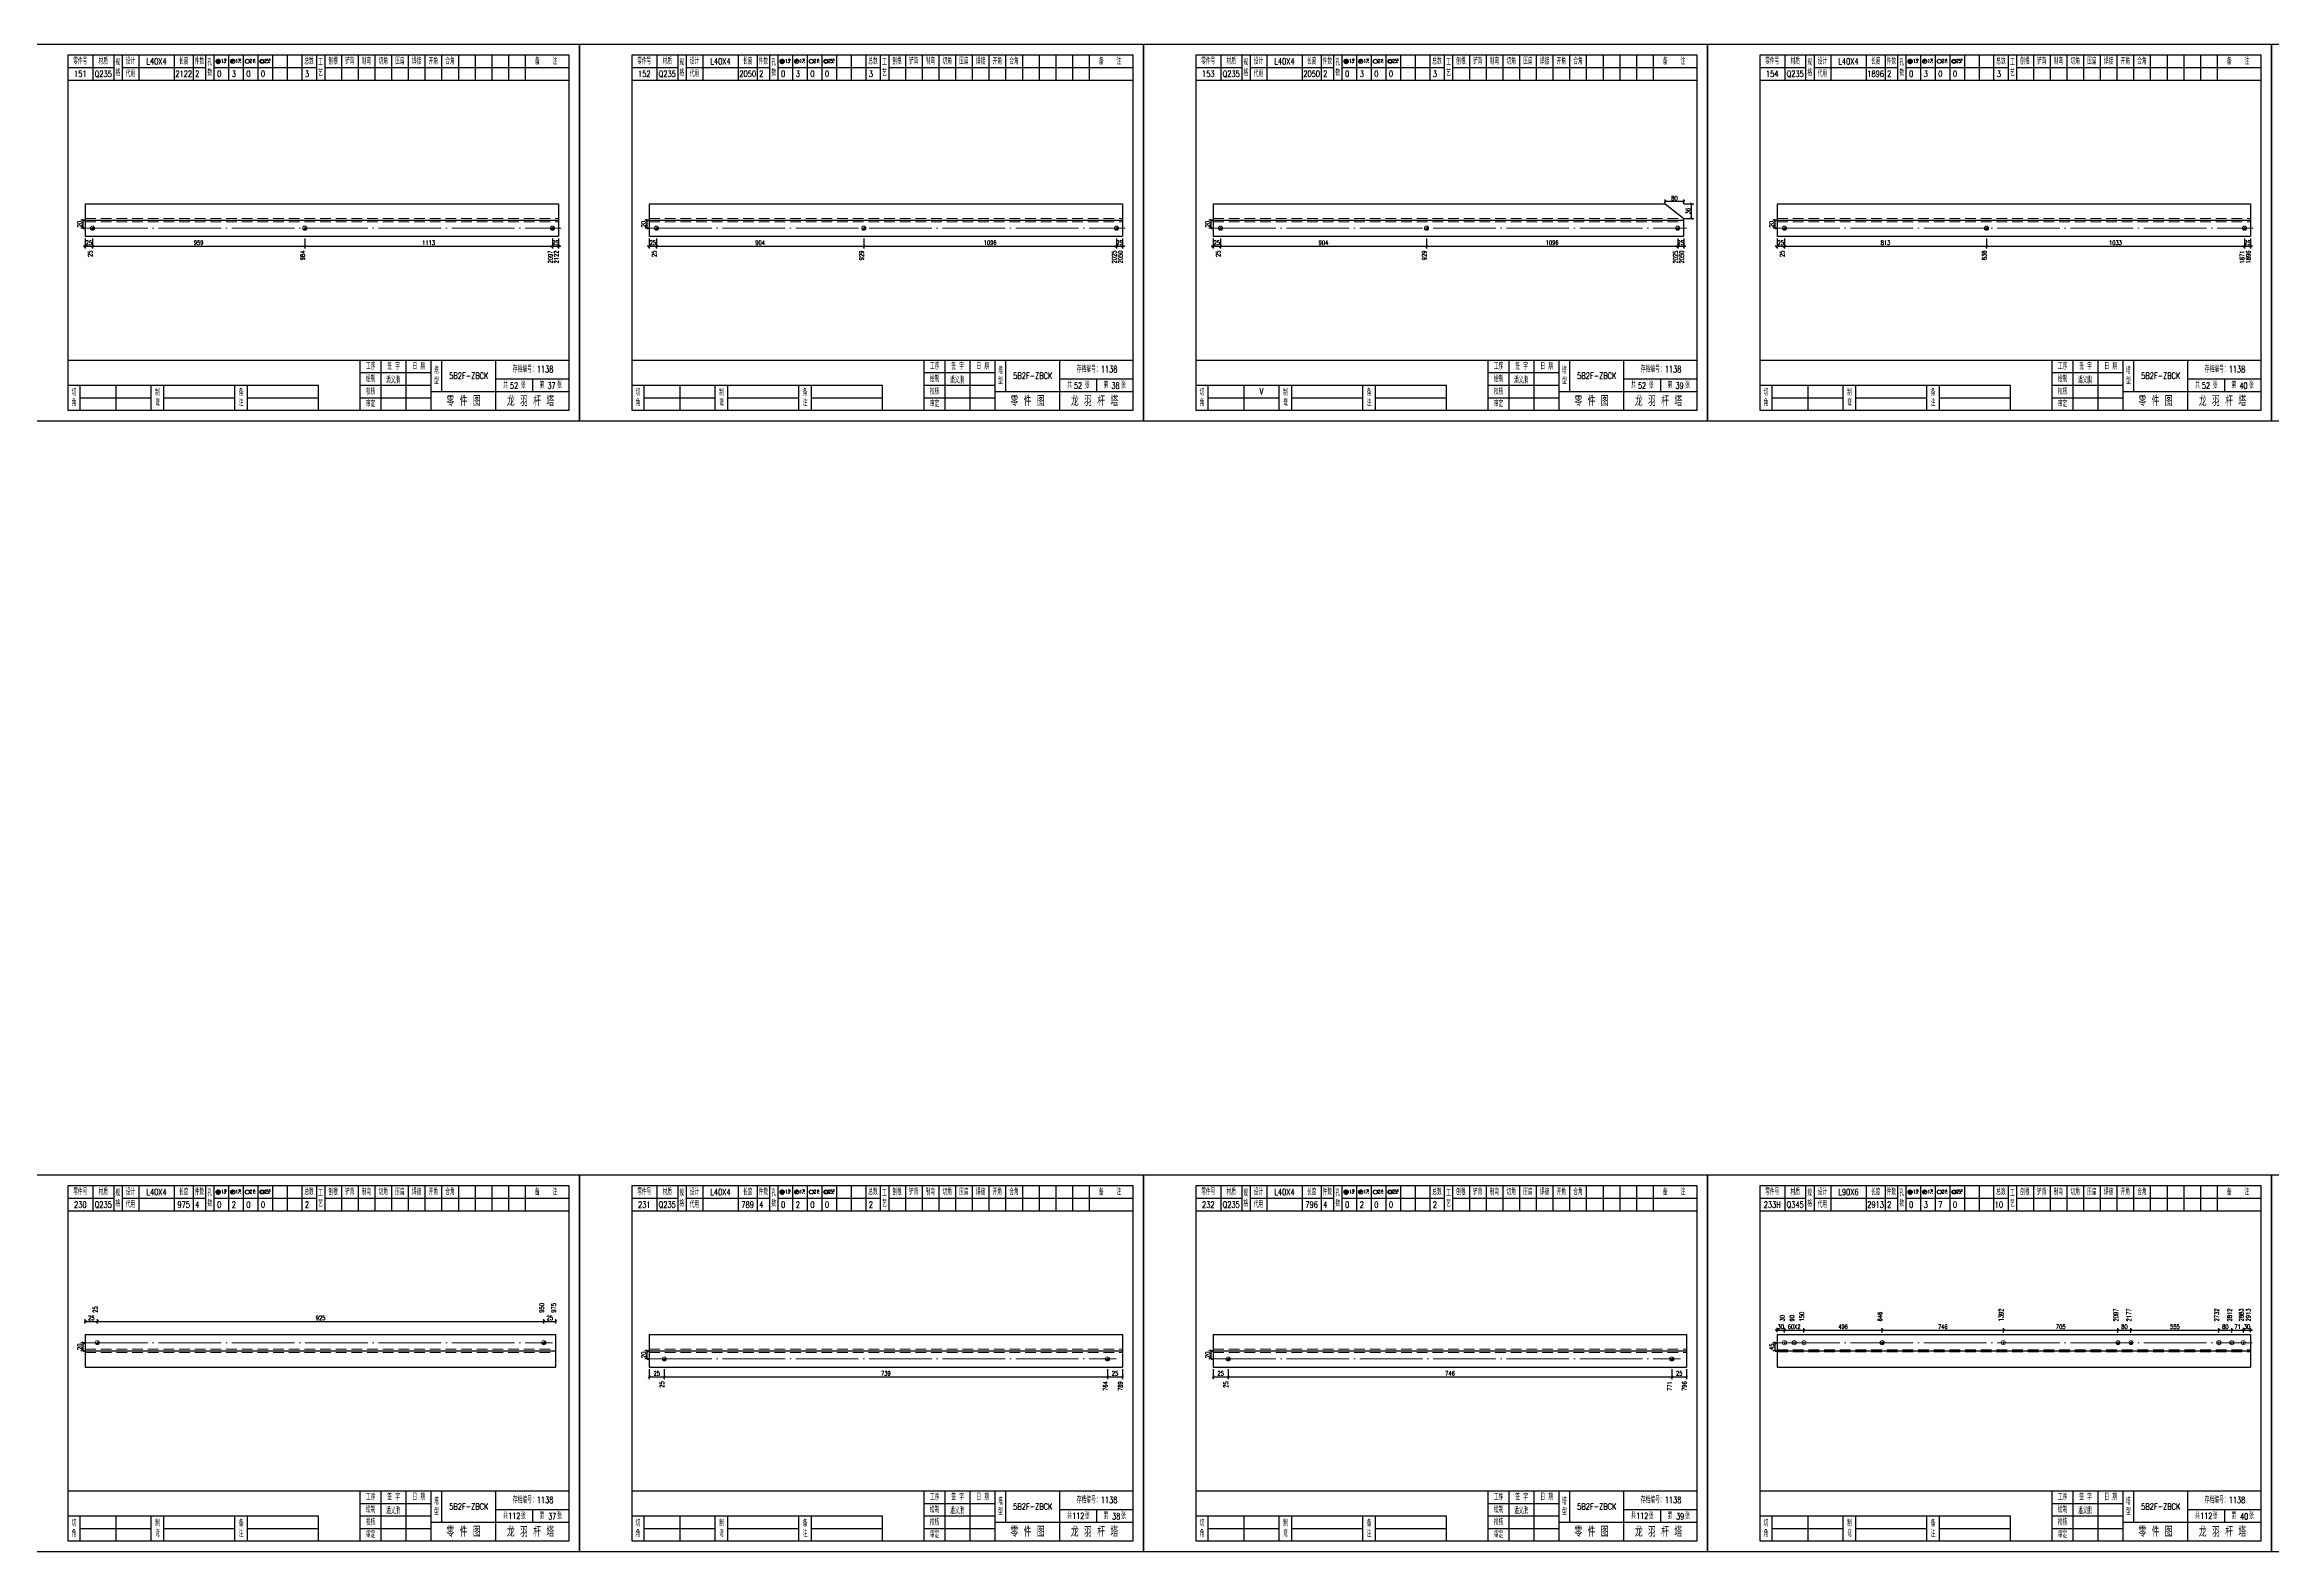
# Model space of a CAD drawing. Header units: millimetres. Extents: x 0 to 30240, y -10896 to -1348.
# Drawn here: x 9734 to 10800, y -2069 to -1348 of the extents above; entities that cross this region are included whole.
import ezdxf
from ezdxf.enums import TextEntityAlignment as Align

# ---------------------------------------------------------------- set-up
doc = ezdxf.new("R2010")
doc.units = ezdxf.units.MM
doc.header["$LTSCALE"] = 20
doc.header["$PDMODE"] = 1
doc.linetypes.add('DASHDOT2X', pattern=[1.75, 1.5, -0.125, 0, -0.125])
doc.linetypes.add('HIDDEN', pattern=[0.375, 0.25, -0.125])
for name, color, linetype, lineweight in [('1', 7, 'Continuous', 25), ('11', 3, 'Continuous', 13), ('2', 1, 'HIDDEN', 13), ('5', 1, 'Continuous', 13), ('7', 2, 'DASHDOT2X', 13)]:
    doc.layers.add(name, color=color, linetype=linetype, lineweight=lineweight)
doc.styles.get("Standard").update_dxf_attribs({"font": 'simplex', "width": 0.7, "bigfont": 'gbhzfs.shx'})
doc.styles.add('SYMBOL_TXT', font='txt.shx', dxfattribs={"width": 0.6})
doc.styles.add('TITLE_TXT', font='simplex.shx', dxfattribs={"width": 0.75, "height": 2.5, "bigfont": 'gbhzfs.shx'})
doc.dimstyles.get("Standard").update_dxf_attribs({"dimtxt": 2.1, "dimasz": 1, "dimexe": 1.05, "dimexo": 0, "dimgap": 0.63, "dimtad": 1, "dimzin": 0, "dimdsep": 46, "dimtxsty": 'standard', "dimblk": 'OBLIQUE', "dimblk1": 'OBLIQUE', "dimblk2": 'OBLIQUE', "dimcen": 0.09, "dimadec": 0, "dimazin": 0, "dimtfac": 1, "dimtdec": 1, "dimtix": 1, "dimtmove": 0, "dimatfit": 3, "dimfxl": 0, "dimtolj": 1, "dimtzin": 0, "dimarcsym": 0})
pattern_1 = [(0, (-3, 0), (0, 0.0125), [])]

# ---------------------------------------------------------------- blocks, each defined once
blk = doc.blocks.new('M12_HOLE')
h = blk.add_hatch()
h.set_pattern_fill('LINE', scale=0.1, style=0)
h.set_pattern_definition(pattern_1)
h.paths.add_polyline_path([(-5, 0, 1), (-1, 0, 1)])
at = {"color": 7}
blk.add_circle((-3, 0), 2, dxfattribs=at)
at = {"color": 7, "attachment_point": 1, "style": 'SYMBOL_TXT'}
for s, insert, char_height, width in [('13\\f??|b0|i0|c0|p54;.', (-0.1, 2.1), 3.5, 5.707), ('5', (3.7, 2.3), 1.8, 2.931)]:
    blk.add_mtext(s, dxfattribs=dict(at, insert=insert, char_height=char_height, width=width))
blk = doc.blocks.new('M16_HOLE')
h = blk.add_hatch()
h.set_pattern_fill('LINE', scale=0.1, style=0)
h.set_pattern_definition(pattern_1)
h.paths.add_polyline_path([(-1.6, 1.4, 0.668179), (-5, 0, 0.198912), (-4.4, -1.4)])
at = {"color": 7}
blk.add_circle((-3, 0), 2, dxfattribs=at)
at = {"color": 7, "attachment_point": 1, "style": 'SYMBOL_TXT'}
for s, insert, char_height, width in [('17.', (-0.4, 2.1), 3.5, 6.316), ('5', (3.6, 2.3), 1.8, 1.822)]:
    blk.add_mtext(s, dxfattribs=dict(at, insert=insert, char_height=char_height, width=width))
blk = doc.blocks.new('M20_HOLE')
at = {"color": 7}
blk.add_circle((-3, 0), 2, dxfattribs=at)
at = {"color": 7, "attachment_point": 1, "style": 'SYMBOL_TXT'}
for s, insert, char_height, width in [('21.', (-0.7, 2), 3.5, 6.074), ('5', (3.3, 2), 1.8, 1.458)]:
    blk.add_mtext(s, dxfattribs=dict(at, insert=insert, char_height=char_height, width=width))
blk = doc.blocks.new('M24_HOLE')
at = {"color": 7}
for radius in [2, 1.5]:
    blk.add_circle((-3, 0), radius, dxfattribs=at)
at = {"color": 7, "attachment_point": 1, "style": 'SYMBOL_TXT'}
for s, insert, char_height, width in [('25.', (-0.7, 2.1), 3.5, 2.429), ('5', (3.9, 2.3), 1.8, 1.944)]:
    blk.add_mtext(s, dxfattribs=dict(at, insert=insert, char_height=char_height, width=width))
blk = doc.blocks.new('JgCard')
for p, q in [((270, 180), (0, 180)), ((0, 180), (0, 0)), ((265, 175), (25, 175)), ((25, 175), (25, 5)), ((37, 175), (37, 163)), ((47, 175), (47, 163)), ((51, 175), (51, 163)), ((59, 175), (59, 163)), ((76, 175), (76, 163)), ((85, 175), (85, 163)), ((91, 175), (91, 163)), ((95, 175), (95, 163)), ((102, 175), (102, 163)), ((109, 175), (109, 163)), ((116, 175), (116, 163)), ((123, 175), (123, 163)), ((130, 175), (130, 163)), ((137, 175), (137, 163)), ((144, 175), (144, 163)), ((148, 175), (148, 163)), ((156, 175), (156, 163)), ((164, 175), (164, 163)), ((172, 175), (172, 163)), ((180, 175), (180, 163)), ((188, 175), (188, 163)), ((196, 175), (196, 163)), ((204, 175), (204, 163)), ((212, 175), (212, 163)), ((220, 175), (220, 163)), ((228, 175), (228, 163)), ((236, 175), (236, 163)), ((244, 175), (244, 163)), ((265, 5), (265, 175)), ((270, 0), (270, 180)), ((25, 169), (47, 169)), ((25, 163), (265, 163)), ((51, 169), (91, 169)), ((95, 169), (144, 169)), ((148, 169), (265, 169)), ((25, 29), (265, 29)), ((165, 5), (165, 29)), ((165, 23), (199, 23)), ((175, 5), (175, 29)), ((187, 5), (187, 29)), ((199, 5), (199, 29)), ((204, 29), (204, 14)), ((230, 5), (230, 29)), ((25, 17), (145, 17)), ((31, 5), (31, 17)), ((31, 11), (65, 11)), ((48, 17), (48, 5)), ((65, 5), (65, 17)), ((71, 5), (71, 17)), ((71, 11), (105, 11)), ((105, 5), (105, 17)), ((111, 5), (111, 17)), ((111, 11), (145, 11)), ((145, 5), (145, 17)), ((165, 17), (199, 17)), ((165, 11), (199, 11)), ((199, 14), (265, 14)), ((230, 20), (265, 20)), ((247.5, 20), (247.5, 14)), ((0, 0), (270, 0)), ((25, 5), (265, 5))]:
    blk.add_line(p, q)
blk.add_lwpolyline([(96, 172, -1), (98, 172, -1)], format="xyb", close=True)
blk.add_point((145, 96))
at = {"xscale": 0.5, "yscale": 0.5, "zscale": 0.5}
for name, p in [('M12_HOLE', (98.5, 172)), ('M16_HOLE', (105.5, 172)), ('M20_HOLE', (112.5, 172)), ('M24_HOLE', (119.5, 172))]:
    blk.add_blockref(name, p, dxfattribs=at)
at = {"style": 'TITLE_TXT', "width": 0.75}
for s, height, p in [('存档编号：1138', 3.08, (238, 23.1)), ('潘义鹏', 3, (177.4, 17.9)), ('龙 羽 杆 塔', 5, (235.2, 7))]:
    blk.add_text(s, height=height, dxfattribs=at).set_placement(p)
at = {"attachment_point": 5, "style": 'TITLE_TXT'}
for s, insert, char_height, width in [('零件号', (31, 172), 3, 15), ('材质', (42, 172), 3, 8), ('规格', (49, 169), 3, 4), ('设计', (55, 172), 3, 8), ('长度', (80.5, 172), 3, 8), ('件数', (88, 172), 3, 6), ('孔数', (93, 169), 3, 4), ('总数', (140.5, 172), 3, 7), ('工\\P艺', (146, 169), 3, 4), ('刨根', (152, 172), 3, 8), ('铲背', (160, 172), 3, 8), ('制弯', (168, 172), 3, 8), ('切角', (176, 172), 3, 8), ('压扁', (184, 172), 3, 8), ('焊接', (192, 172), 3, 8), ('开角', (200, 172), 3, 8), ('合角', (208, 172), 3, 8), ('备    注', (254, 172), 3, 22), ('代用', (55, 166), 3, 8), ('绘制', (170, 20), 3, 10), ('工序', (170, 26), 3, 10), ('签 字', (181, 26), 3, 12), ('日 期', (193, 26), 3, 12), ('塔\\P型', (201.5, 21.5), 3, 5), ('切\\P角', (28, 11), 3, 6), ('制\\P弯', (68, 11), 3, 6), ('备\\P注', (108, 11), 3, 6), ('校核', (170, 14), 3, 10), ('零 件 图', (214.5, 9.5), 5, 31), ('共    张', (238.8, 17), 3, 17.5), ('第    张', (256.2, 17), 3, 17.5), ('审定', (170, 8), 3, 10)]:
    blk.add_mtext(s, dxfattribs=dict(at, insert=insert, char_height=char_height, width=width))
blk = doc.blocks.new('M16')
for p, q in [((-0.7, -0.7), (0.7, 0.7)), ((-0.4, 0), (0.4, 0)), ((0, 0.4), (0, -0.4))]:
    blk.add_line(p, q)
blk.add_circle((0, 0), 1)
for radius in [0.8, 0.6, 0.4, 0.2]:
    blk.add_arc((0, 0), radius, 225, 45)
blk = doc.blocks.new('_Oblique')
at = {"color": 0, "linetype": 'ByBlock', "lineweight": -2}
blk.add_line((-0.5, -0.5), (0.5, 0.5), dxfattribs=at)
blk = doc.blocks.new('*D461')
at = {"layer": '11', "color": 0, "lineweight": -2}
for p, q in [((9753.4, -1444.4), (9752.4, -1444.4)), ((9753.4, -1440.7), (9753.4, -1445.4)), ((9753.4, -1444.4), (9756.8, -1444.4)), ((9756.8, -1440.7), (9756.8, -1445.4)), ((9756.8, -1444.4), (9757.8, -1444.4))]:
    blk.add_line(p, q, dxfattribs=at)
at = {"layer": 'Defpoints', "color": 0}
for p in [(9753.4, -1440.7), (9756.8, -1440.7), (9756.8, -1444.4)]:
    blk.add_point(p, dxfattribs=at)
at = {"layer": '11', "color": 0, "lineweight": -2}
blk.add_blockref('_Oblique', (9753.4, -1444.4), dxfattribs=at)
at = {"layer": '11', "color": 0, "lineweight": -2, "rotation": 180}
blk.add_blockref('_Oblique', (9756.8, -1444.4), dxfattribs=at)
at = {"layer": '11', "color": 0, "insert": (9755.1, -1442.7), "char_height": 2.1, "attachment_point": 5}
blk.add_mtext('\\A1;25', dxfattribs=at)
blk = doc.blocks.new('*D464')
at = {"layer": '11', "color": 0, "lineweight": -2}
for p, q in [((9977.1, -1444.4), (9976.1, -1444.4)), ((9977.1, -1440.7), (9977.1, -1445.4)), ((9977.1, -1444.4), (9980, -1444.4)), ((9980, -1440.7), (9980, -1445.4)), ((9980, -1444.4), (9981, -1444.4))]:
    blk.add_line(p, q, dxfattribs=at)
at = {"layer": 'Defpoints', "color": 0}
for p in [(9977.1, -1440.7), (9980, -1440.7), (9980, -1444.4)]:
    blk.add_point(p, dxfattribs=at)
at = {"layer": '11', "color": 0, "lineweight": -2}
blk.add_blockref('_Oblique', (9977.1, -1444.4), dxfattribs=at)
at = {"layer": '11', "color": 0, "lineweight": -2, "rotation": 180}
blk.add_blockref('_Oblique', (9980, -1444.4), dxfattribs=at)
at = {"layer": '11', "color": 0, "insert": (9978.5, -1442.7), "char_height": 2.1, "attachment_point": 5}
blk.add_mtext('\\A1;25', dxfattribs=at)
blk = doc.blocks.new('*D466')
at = {"layer": '11', "color": 0, "lineweight": -2}
for p, q in [((10023.4, -1444.4), (10022.4, -1444.4)), ((10023.4, -1440.7), (10023.4, -1445.4)), ((10023.4, -1444.4), (10026.8, -1444.4)), ((10026.8, -1440.7), (10026.8, -1445.4)), ((10026.8, -1444.4), (10027.8, -1444.4))]:
    blk.add_line(p, q, dxfattribs=at)
at = {"layer": 'Defpoints', "color": 0}
for p in [(10023.4, -1440.7), (10026.8, -1440.7), (10026.8, -1444.4)]:
    blk.add_point(p, dxfattribs=at)
at = {"layer": '11', "color": 0, "lineweight": -2}
blk.add_blockref('_Oblique', (10023.4, -1444.4), dxfattribs=at)
at = {"layer": '11', "color": 0, "lineweight": -2, "rotation": 180}
blk.add_blockref('_Oblique', (10026.8, -1444.4), dxfattribs=at)
at = {"layer": '11', "color": 0, "insert": (10025.1, -1442.7), "char_height": 2.1, "attachment_point": 5}
blk.add_mtext('\\A1;25', dxfattribs=at)
blk = doc.blocks.new('*D469')
at = {"layer": '11', "color": 0, "lineweight": -2}
for p, q in [((10247.1, -1444.4), (10246.1, -1444.4)), ((10247.1, -1440.7), (10247.1, -1445.4)), ((10247.1, -1444.4), (10250, -1444.4)), ((10250, -1440.7), (10250, -1445.4)), ((10250, -1444.4), (10251, -1444.4))]:
    blk.add_line(p, q, dxfattribs=at)
at = {"layer": 'Defpoints', "color": 0}
for p in [(10247.1, -1440.7), (10250, -1440.7), (10250, -1444.4)]:
    blk.add_point(p, dxfattribs=at)
at = {"layer": '11', "color": 0, "lineweight": -2}
blk.add_blockref('_Oblique', (10247.1, -1444.4), dxfattribs=at)
at = {"layer": '11', "color": 0, "lineweight": -2, "rotation": 180}
blk.add_blockref('_Oblique', (10250, -1444.4), dxfattribs=at)
at = {"layer": '11', "color": 0, "insert": (10248.5, -1442.7), "char_height": 2.1, "attachment_point": 5}
blk.add_mtext('\\A1;25', dxfattribs=at)
blk = doc.blocks.new('*D471')
at = {"layer": '11', "color": 0, "lineweight": -2}
for p, q in [((10293.4, -1444.4), (10292.4, -1444.4)), ((10293.4, -1440.7), (10293.4, -1445.4)), ((10293.4, -1444.4), (10296.8, -1444.4)), ((10296.8, -1440.7), (10296.8, -1445.4)), ((10296.8, -1444.4), (10297.8, -1444.4))]:
    blk.add_line(p, q, dxfattribs=at)
at = {"layer": 'Defpoints', "color": 0}
for p in [(10293.4, -1440.7), (10296.8, -1440.7), (10296.8, -1444.4)]:
    blk.add_point(p, dxfattribs=at)
at = {"layer": '11', "color": 0, "lineweight": -2}
blk.add_blockref('_Oblique', (10293.4, -1444.4), dxfattribs=at)
at = {"layer": '11', "color": 0, "lineweight": -2, "rotation": 180}
blk.add_blockref('_Oblique', (10296.8, -1444.4), dxfattribs=at)
at = {"layer": '11', "color": 0, "insert": (10295.1, -1442.7), "char_height": 2.1, "attachment_point": 5}
blk.add_mtext('\\A1;25', dxfattribs=at)
blk = doc.blocks.new('*D474')
at = {"layer": '11', "color": 0, "lineweight": -2}
for p, q in [((10515.8, -1444.4), (10514.8, -1444.4)), ((10515.8, -1440.7), (10515.8, -1445.4)), ((10515.8, -1444.4), (10518.7, -1444.4)), ((10518.7, -1440.7), (10518.7, -1445.4)), ((10518.7, -1444.4), (10519.7, -1444.4))]:
    blk.add_line(p, q, dxfattribs=at)
at = {"layer": 'Defpoints', "color": 0}
for p in [(10515.8, -1440.7), (10518.7, -1440.7), (10518.7, -1444.4)]:
    blk.add_point(p, dxfattribs=at)
at = {"layer": '11', "color": 0, "lineweight": -2}
blk.add_blockref('_Oblique', (10515.8, -1444.4), dxfattribs=at)
at = {"layer": '11', "color": 0, "lineweight": -2, "rotation": 180}
blk.add_blockref('_Oblique', (10518.7, -1444.4), dxfattribs=at)
at = {"layer": '11', "color": 0, "insert": (10517.2, -1442.7), "char_height": 2.1, "attachment_point": 5}
blk.add_mtext('\\A1;25', dxfattribs=at)
blk = doc.blocks.new('*D476')
at = {"layer": '11', "color": 0, "lineweight": -2}
for p, q in [((10509.7, -1424.1), (10509.7, -1422)), ((10518.7, -1423), (10509.7, -1423)), ((10518.7, -1424.1), (10518.7, -1422))]:
    blk.add_line(p, q, dxfattribs=at)
at = {"layer": 'Defpoints', "color": 0}
for p in [(10509.7, -1423), (10509.7, -1424.1), (10518.7, -1424.1)]:
    blk.add_point(p, dxfattribs=at)
at = {"layer": '11', "color": 0, "lineweight": -2, "rotation": 180}
blk.add_blockref('_Oblique', (10509.7, -1423), dxfattribs=at)
at = {"layer": '11', "color": 0, "lineweight": -2}
blk.add_blockref('_Oblique', (10518.7, -1423), dxfattribs=at)
at = {"layer": '11', "color": 0, "insert": (10514.2, -1421.4), "char_height": 2.1, "attachment_point": 5}
blk.add_mtext('\\A1;80', dxfattribs=at)
blk = doc.blocks.new('*D478')
at = {"layer": '11', "color": 0, "lineweight": -2}
for p, q in [((10563.4, -1444.4), (10562.4, -1444.4)), ((10563.4, -1440.7), (10563.4, -1445.4)), ((10563.4, -1444.4), (10566.8, -1444.4)), ((10566.8, -1440.7), (10566.8, -1445.4)), ((10566.8, -1444.4), (10567.8, -1444.4))]:
    blk.add_line(p, q, dxfattribs=at)
at = {"layer": 'Defpoints', "color": 0}
for p in [(10563.4, -1440.7), (10566.8, -1440.7), (10566.8, -1444.4)]:
    blk.add_point(p, dxfattribs=at)
at = {"layer": '11', "color": 0, "lineweight": -2}
blk.add_blockref('_Oblique', (10563.4, -1444.4), dxfattribs=at)
at = {"layer": '11', "color": 0, "lineweight": -2, "rotation": 180}
blk.add_blockref('_Oblique', (10566.8, -1444.4), dxfattribs=at)
at = {"layer": '11', "color": 0, "insert": (10565.1, -1442.7), "char_height": 2.1, "attachment_point": 5}
blk.add_mtext('\\A1;25', dxfattribs=at)
blk = doc.blocks.new('*D481')
at = {"layer": '11', "color": 0, "lineweight": -2}
for p, q in [((10787.1, -1444.4), (10786.1, -1444.4)), ((10787.1, -1440.7), (10787.1, -1445.4)), ((10787.1, -1444.4), (10790, -1444.4)), ((10790, -1440.7), (10790, -1445.4)), ((10790, -1444.4), (10791, -1444.4))]:
    blk.add_line(p, q, dxfattribs=at)
at = {"layer": 'Defpoints', "color": 0}
for p in [(10787.1, -1440.7), (10790, -1440.7), (10790, -1444.4)]:
    blk.add_point(p, dxfattribs=at)
at = {"layer": '11', "color": 0, "lineweight": -2}
blk.add_blockref('_Oblique', (10787.1, -1444.4), dxfattribs=at)
at = {"layer": '11', "color": 0, "lineweight": -2, "rotation": 180}
blk.add_blockref('_Oblique', (10790, -1444.4), dxfattribs=at)
at = {"layer": '11', "color": 0, "insert": (10788.5, -1442.7), "char_height": 2.1, "attachment_point": 5}
blk.add_mtext('\\A1;25', dxfattribs=at)
blk = doc.blocks.new('M20')
for p, q in [((-0.5, 0), (0.5, 0)), ((0, -0.5), (0, 0.5))]:
    blk.add_line(p, q)
blk.add_circle((0, 0), 1)
blk = doc.blocks.new('*D1440')
at = {"layer": '11', "color": 0, "lineweight": -2}
for p, q in [((10563.4, -1963.1), (10562.4, -1963.1)), ((10563.4, -1964.1), (10563.4, -1962)), ((10563.4, -1963.1), (10566.8, -1963.1)), ((10566.8, -1964.1), (10566.8, -1962)), ((10566.8, -1963.1), (10567.8, -1963.1))]:
    blk.add_line(p, q, dxfattribs=at)
at = {"layer": 'Defpoints', "color": 0}
for p in [(10563.4, -1964.1), (10566.8, -1963.1), (10566.8, -1964.1)]:
    blk.add_point(p, dxfattribs=at)
at = {"layer": '11', "color": 0, "lineweight": -2}
blk.add_blockref('_Oblique', (10563.4, -1963.1), dxfattribs=at)
at = {"layer": '11', "color": 0, "lineweight": -2, "rotation": 180}
blk.add_blockref('_Oblique', (10566.8, -1963.1), dxfattribs=at)
at = {"layer": '11', "color": 0, "insert": (10565.1, -1961.4), "char_height": 2.1, "attachment_point": 5}
blk.add_mtext('\\A1;30', dxfattribs=at)
blk = doc.blocks.new('*D1449')
at = {"layer": '11', "color": 0, "lineweight": -2}
for p, q in [((10786.6, -1963.1), (10785.6, -1963.1)), ((10786.6, -1964.1), (10786.6, -1962)), ((10786.6, -1963.1), (10790, -1963.1)), ((10790, -1964.1), (10790, -1962)), ((10790, -1963.1), (10791, -1963.1))]:
    blk.add_line(p, q, dxfattribs=at)
at = {"layer": 'Defpoints', "color": 0}
for p in [(10786.6, -1964.1), (10790, -1963.1), (10790, -1964.1)]:
    blk.add_point(p, dxfattribs=at)
at = {"layer": '11', "color": 0, "lineweight": -2}
blk.add_blockref('_Oblique', (10786.6, -1963.1), dxfattribs=at)
at = {"layer": '11', "color": 0, "lineweight": -2, "rotation": 180}
blk.add_blockref('_Oblique', (10790, -1963.1), dxfattribs=at)
at = {"layer": '11', "color": 0, "insert": (10788.3, -1961.4), "char_height": 2.1, "attachment_point": 5}
blk.add_mtext('\\A1;30', dxfattribs=at)

msp = doc.modelspace()

# ---------------------------------------------------------------- linework, layer by layer
at = {"layer": '1'}
for p, q in [((9753.4, -1424.093), (9753.4, -1439.633)), ((9753.4, -1424.093), (9980, -1424.093)), ((9980, -1424.093), (9980, -1439.633)), ((10023.4, -1424.093), (10023.4, -1439.633)), ((10023.4, -1424.093), (10250, -1424.093)), ((10250, -1424.093), (10250, -1439.633)), ((10293.4, -1424.093), (10293.4, -1439.633)), ((10293.4, -1424.093), (10509.708, -1424.093)), ((10509.708, -1424.093), (10518.7, -1431.086)), ((10563.4, -1424.093), (10563.4, -1439.633)), ((10563.4, -1424.093), (10790, -1424.093)), ((10790, -1424.093), (10790, -1439.633)), ((9753.4, -1431.863), (9980, -1431.863)), ((10023.4, -1431.863), (10250, -1431.863)), ((10293.4, -1431.863), (10518.7, -1431.863)), ((10518.7, -1431.863), (10518.7, -1431.086)), ((10518.7, -1439.633), (10518.7, -1431.863)), ((10563.4, -1431.863), (10790, -1431.863)), ((9753.4, -1439.633), (9980, -1439.633)), ((10023.4, -1439.633), (10250, -1439.633)), ((10293.4, -1439.633), (10518.7, -1439.633)), ((10563.4, -1439.633), (10790, -1439.633)), ((9753.4, -1965.196), (9753.4, -1980.736)), ((9753.4, -1965.196), (9978.7, -1965.196)), ((9978.7, -1972.966), (9978.7, -1965.196)), ((10023.4, -1965.196), (10023.4, -1980.736)), ((10023.4, -1965.196), (10250, -1965.196)), ((10250, -1965.196), (10250, -1980.736)), ((10293.4, -1965.196), (10293.4, -1980.736)), ((10293.4, -1965.196), (10520, -1965.196)), ((10520, -1965.196), (10520, -1980.736)), ((10563.4, -1965.196), (10563.4, -1980.736)), ((10563.4, -1965.196), (10790, -1965.196)), ((10790, -1965.196), (10790, -1980.736)), ((9753.4, -1972.966), (9978.7, -1972.966)), ((9753.4, -1980.736), (9978.7, -1980.736)), ((9978.7, -1980.736), (9978.7, -1972.966)), ((10023.4, -1972.966), (10250, -1972.966)), ((10023.4, -1980.736), (10250, -1980.736)), ((10293.4, -1972.966), (10520, -1972.966)), ((10293.4, -1980.736), (10520, -1980.736)), ((10563.4, -1972.966), (10790, -1972.966)), ((10563.4, -1980.736), (10790, -1980.736))]:
    msp.add_line(p, q, dxfattribs=at)
at = {"layer": '2'}
for p, q in [((9753.4, -1431.086), (9980, -1431.086)), ((9753.4, -1432.64), (9980, -1432.64)), ((10023.4, -1431.086), (10250, -1431.086)), ((10023.4, -1432.64), (10250, -1432.64)), ((10293.4, -1431.086), (10518.7, -1431.086)), ((10293.4, -1432.64), (10518.7, -1432.64)), ((10563.4, -1431.086), (10790, -1431.086)), ((10563.4, -1432.64), (10790, -1432.64)), ((9753.4, -1972.189), (9978.7, -1972.189)), ((10023.4, -1972.189), (10250, -1972.189)), ((10293.4, -1972.189), (10520, -1972.189)), ((9753.4, -1973.743), (9978.7, -1973.743)), ((10023.4, -1973.743), (10250, -1973.743)), ((10293.4, -1973.743), (10520, -1973.743)), ((10563.4, -1972.448), (10790, -1972.448)), ((10563.4, -1973.484), (10790, -1973.484))]:
    msp.add_line(p, q, dxfattribs=at)
at = {"layer": '7'}
for p, q in [((9753.4, -1435.748), (9981.26, -1435.748)), ((10023.4, -1435.748), (10251.26, -1435.748)), ((10293.4, -1435.748), (10519.96, -1435.748)), ((10563.4, -1435.748), (10791.26, -1435.748)), ((9753.4, -1969.081), (9977.095, -1969.081)), ((10563.4, -1969.081), (10790.76, -1969.081)), ((10023.4, -1976.851), (10246.935, -1976.851)), ((10293.4, -1976.851), (10517.134, -1976.851))]:
    msp.add_line(p, q, dxfattribs=at)

# ---------------------------------------------------------------- block references
at = {"layer": '1'}
for p in [(9720, -1527.863), (9990, -1527.863), (10260, -1527.863), (10530, -1527.863), (10800, -1527.863), (9720, -2068.966), (9990, -2068.966), (10260, -2068.966), (10530, -2068.966), (10800, -2068.966)]:
    msp.add_blockref('JgCard', p, dxfattribs=at)
at = {"layer": '5'}
for name, p in [('M16', (9756.84, -1435.748)), ('M16', (9858.455, -1435.748)), ('M16', (9977.06, -1435.748)), ('M16', (10026.84, -1435.748)), ('M16', (10126.097, -1435.748)), ('M16', (10247.06, -1435.748)), ('M16', (10296.84, -1435.748)), ('M16', (10395.507, -1435.748)), ('M16', (10515.76, -1435.748)), ('M16', (10566.84, -1435.748)), ('M16', (10663.579, -1435.748)), ('M16', (10787.06, -1435.748)), ('M16', (9759.176, -1969.081)), ('M16', (9972.895, -1969.081)), ('M20', (10566.84, -1969.081)), ('M20', (10571.507, -1969.081)), ('M20', (10576.174, -1969.081)), ('M16', (10613.647, -1969.081)), ('M20', (10671.672, -1969.081)), ('M16', (10726.508, -1969.081)), ('M16', (10732.731, -1969.081)), ('M20', (10774.815, -1969.081)), ('M20', (10781.038, -1969.081)), ('M20', (10786.56, -1969.081)), ('M16', (10030.577, -1976.851)), ('M16', (10242.735, -1976.851)), ('M16', (10300.518, -1976.851)), ('M16', (10512.934, -1976.851))]:
    msp.add_blockref(name, p, dxfattribs=at)

# ---------------------------------------------------------------- texts
at = {"style": 'TITLE_TXT', "width": 0.75}
for s, p in [('52', (9956.734, -1512.53)), ('37', (9974.691, -1512.621)), ('52', (10226.734, -1512.53)), ('38', (10244.691, -1512.621)), ('52', (10496.734, -1512.53)), ('39', (10514.691, -1512.621)), ('52', (10766.734, -1512.53)), ('40', (10784.691, -1512.621)), ('112', (9955.855, -2053.439)), ('37', (9975.003, -2053.654)), ('112', (10225.855, -2053.439)), ('38', (10245.003, -2053.654)), ('112', (10495.855, -2053.439)), ('39', (10515.003, -2053.654)), ('112', (10765.855, -2053.439)), ('40', (10785.003, -2053.654))]:
    msp.add_text(s, height=3, dxfattribs=at).set_placement(p)
at = {"layer": '1', "width": 0.7}
for s, p in [('151', (9751, -1361.863)), ('Q235', (9762, -1361.863)), ('L40X4', (9787.5, -1355.863)), ('2122', (9800.5, -1361.863)), ('2', (9807, -1361.863)), ('0', (9817.5, -1361.863)), ('3', (9824.5, -1361.863)), ('0', (9831.5, -1361.863)), ('0', (9838.5, -1361.863)), ('3', (9859.5, -1361.863)), ('152', (10021, -1361.863)), ('Q235', (10032, -1361.863)), ('L40X4', (10057.5, -1355.863)), ('2050', (10070.5, -1361.863)), ('2', (10077, -1361.863)), ('0', (10087.5, -1361.863)), ('3', (10094.5, -1361.863)), ('0', (10101.5, -1361.863)), ('0', (10108.5, -1361.863)), ('3', (10129.5, -1361.863)), ('153', (10291, -1361.863)), ('Q235', (10302, -1361.863)), ('L40X4', (10327.5, -1355.863)), ('2050', (10340.5, -1361.863)), ('2', (10347, -1361.863)), ('0', (10357.5, -1361.863)), ('3', (10364.5, -1361.863)), ('0', (10371.5, -1361.863)), ('0', (10378.5, -1361.863)), ('3', (10399.5, -1361.863)), ('154', (10561, -1361.863)), ('Q235', (10572, -1361.863)), ('L40X4', (10597.5, -1355.863)), ('1896', (10610.5, -1361.863)), ('2', (10617, -1361.863)), ('0', (10627.5, -1361.863)), ('3', (10634.5, -1361.863)), ('0', (10641.5, -1361.863)), ('0', (10648.5, -1361.863)), ('3', (10669.5, -1361.863)), ('V', (10316.5, -1513.863)), ('L40X4', (9787.5, -1896.966)), ('L40X4', (10057.5, -1896.966)), ('L40X4', (10327.5, -1896.966)), ('L90X6', (10597.5, -1896.966)), ('230', (9751, -1902.966)), ('Q235', (9762, -1902.966)), ('975', (9800.5, -1902.966)), ('4', (9807, -1902.966)), ('0', (9817.5, -1902.966)), ('2', (9824.5, -1902.966)), ('0', (9831.5, -1902.966)), ('0', (9838.5, -1902.966)), ('2', (9859.5, -1902.966)), ('231', (10021, -1902.966)), ('Q235', (10032, -1902.966)), ('789', (10070.5, -1902.966)), ('4', (10077, -1902.966)), ('0', (10087.5, -1902.966)), ('2', (10094.5, -1902.966)), ('0', (10101.5, -1902.966)), ('0', (10108.5, -1902.966)), ('2', (10129.5, -1902.966)), ('232', (10291, -1902.966)), ('Q235', (10302, -1902.966)), ('796', (10340.5, -1902.966)), ('4', (10347, -1902.966)), ('0', (10357.5, -1902.966)), ('2', (10364.5, -1902.966)), ('0', (10371.5, -1902.966)), ('0', (10378.5, -1902.966)), ('2', (10399.5, -1902.966)), ('233H', (10561, -1902.966)), ('Q345', (10572, -1902.966)), ('2913', (10610.5, -1902.966)), ('2', (10617, -1902.966)), ('0', (10627.5, -1902.966)), ('3', (10634.5, -1902.966)), ('7', (10641.5, -1902.966)), ('0', (10648.5, -1902.966)), ('10', (10669.5, -1902.966))]:
    msp.add_text(s, height=3, dxfattribs=at).set_placement(p, align=Align.MIDDLE_CENTER)
for s, p in [('25', (9756.841, -1446.458)), ('984', (9858.502, -1446.458)), ('2097', (9977.113, -1446.458)), ('2122', (9980, -1446.458)), ('25', (10026.84, -1446.458)), ('929', (10126.056, -1446.458)), ('2025', (10247.044, -1446.458)), ('2050', (10250, -1446.458)), ('25', (10296.842, -1446.458)), ('929', (10395.467, -1446.458)), ('2025', (10515.742, -1446.458)), ('2050', (10518.7, -1446.458)), ('25', (10566.84, -1446.458)), ('838', (10663.544, -1446.458)), ('1871', (10787.005, -1446.458)), ('1896', (10790, -1446.458)), ('25', (10030.577, -1987.561)), ('764', (10242.823, -1987.561)), ('789', (10250, -1987.561)), ('25', (10300.465, -1987.561)), ('771', (10512.882, -1987.561)), ('796', (10520, -1987.561))]:
    msp.add_text(s, height=2.1, rotation=90, dxfattribs=at).set_placement(p, align=Align.RIGHT)
for s, p in [('25', (9759.176, -1954.696)), ('950', (9972.957, -1954.696)), ('975', (9978.7, -1954.696)), ('30', (10566.843, -1958.896)), ('90', (10571.509, -1958.896)), ('150', (10576.176, -1958.896)), ('646', (10613.634, -1958.896)), ('1392', (10671.642, -1958.896)), ('2097', (10726.545, -1958.896)), ('2177', (10732.767, -1958.896)), ('2732', (10774.81, -1958.896)), ('2812', (10781.032, -1958.896)), ('2883', (10786.591, -1958.896)), ('2913', (10790, -1958.896))]:
    msp.add_text(s, height=2.1, rotation=90, dxfattribs=at).set_placement(p)
at = {"layer": '1', "char_height": 3, "width": 26, "attachment_point": 5}
for insert in [(9937, -1506.363), (10207, -1506.363), (10477, -1506.363), (10747, -1506.363), (9937, -2047.466), (10207, -2047.466), (10477, -2047.466), (10747, -2047.466)]:
    msp.add_mtext('5B2F-ZBCK', dxfattribs=dict(at, insert=insert))

# ---------------------------------------------------------------- dimensions: what is measured, and where the dimension line sits
at = {"layer": '1'}
for base, p1, p2, text in [((9752.35, -1431.863), (9753.35, -1435.748), (9753.35, -1431.863), '20'), ((10022.35, -1431.863), (10023.35, -1435.748), (10023.35, -1431.863), '20'), ((10292.35, -1431.863), (10293.35, -1435.748), (10293.35, -1431.863), '20'), ((10562.35, -1431.863), (10563.35, -1435.748), (10563.35, -1431.863), '20'), ((9752.35, -1969.081), (9753.35, -1972.966), (9753.35, -1969.081), '20'), ((10562.35, -1969.081), (10563.35, -1972.966), (10563.35, -1969.081), '45'), ((10022.35, -1972.966), (10023.35, -1976.851), (10023.35, -1972.966), '20'), ((10292.35, -1972.966), (10293.35, -1976.851), (10293.35, -1972.966), '20')]:
    msp.add_linear_dim(base=base, p1=p1, p2=p2, angle=90, text=text, dimstyle='standard', dxfattribs=at).render()
at = {"layer": '11'}
for base, p1, p2, text, picture, middle in [((10509.708, -1423.043), (10518.7, -1424.093), (10509.708, -1424.093), '80', '*D476', (10514.204, -1421.363)), ((9756.84, -1444.358), (9753.4, -1440.683), (9756.84, -1440.683), '25', '*D461', (9755.12, -1442.678)), ((9980, -1444.358), (9977.06, -1440.683), (9980, -1440.683), '25', '*D464', (9978.53, -1442.678)), ((10026.84, -1444.358), (10023.4, -1440.683), (10026.84, -1440.683), '25', '*D466', (10025.12, -1442.678)), ((10250, -1444.358), (10247.06, -1440.683), (10250, -1440.683), '25', '*D469', (10248.53, -1442.678)), ((10296.84, -1444.358), (10293.4, -1440.683), (10296.84, -1440.683), '25', '*D471', (10295.12, -1442.678)), ((10518.7, -1444.358), (10515.76, -1440.683), (10518.7, -1440.683), '25', '*D474', (10517.23, -1442.678)), ((10566.84, -1444.358), (10563.4, -1440.683), (10566.84, -1440.683), '25', '*D478', (10565.12, -1442.678)), ((10790, -1444.358), (10787.06, -1440.683), (10790, -1440.683), '25', '*D481', (10788.53, -1442.678)), ((10566.84, -1963.096), (10563.4, -1964.146), (10566.84, -1964.146), '30', '*D1440', (10565.12, -1961.416)), ((10790, -1963.096), (10786.56, -1964.146), (10790, -1964.146), '30', '*D1449', (10788.28, -1961.416))]:
    dim = msp.add_linear_dim(base=base, p1=p1, p2=p2, text=text, dimstyle='standard', dxfattribs=at)
    dim.commit()
    dim.dimension.update_dxf_attribs({"geometry": picture, "text_midpoint": middle})
msp.add_linear_dim(base=(10522.375, -1424.093), p1=(10518.7, -1431.086), p2=(10518.7, -1424.093), angle=90, text='36', dimstyle='standard', dxfattribs=at).render()
for base, p1, p2, text in [((9858.455, -1444.358), (9756.84, -1440.683), (9858.455, -1440.683), '959'), ((9977.06, -1444.358), (9858.455, -1440.683), (9977.06, -1440.683), '1113'), ((10126.097, -1444.358), (10026.84, -1440.683), (10126.097, -1440.683), '904'), ((10247.06, -1444.358), (10126.097, -1440.683), (10247.06, -1440.683), '1096'), ((10395.507, -1444.358), (10296.84, -1440.683), (10395.507, -1440.683), '904'), ((10515.76, -1444.358), (10395.507, -1440.683), (10515.76, -1440.683), '1096'), ((10663.579, -1444.358), (10566.84, -1440.683), (10663.579, -1440.683), '813'), ((10787.06, -1444.358), (10663.579, -1440.683), (10787.06, -1440.683), '1033'), ((9759.176, -1958.896), (9753.4, -1959.946), (9759.176, -1959.946), '25'), ((9972.895, -1958.896), (9759.176, -1959.946), (9972.895, -1959.946), '925'), ((9978.7, -1958.896), (9972.895, -1959.946), (9978.7, -1959.946), '25'), ((10576.174, -1963.096), (10566.84, -1964.146), (10576.174, -1964.146), '60X2'), ((10613.647, -1963.096), (10576.174, -1964.146), (10613.647, -1964.146), '496'), ((10671.672, -1963.096), (10613.647, -1964.146), (10671.672, -1964.146), '746'), ((10726.508, -1963.096), (10671.672, -1964.146), (10726.508, -1964.146), '705'), ((10732.731, -1963.096), (10726.508, -1964.146), (10732.731, -1964.146), '80'), ((10774.815, -1963.096), (10732.731, -1964.146), (10774.815, -1964.146), '555'), ((10781.038, -1963.096), (10774.815, -1964.146), (10781.038, -1964.146), '80'), ((10786.56, -1963.096), (10781.038, -1964.146), (10786.56, -1964.146), '71'), ((10030.577, -1985.461), (10023.4, -1981.786), (10030.577, -1981.786), '25'), ((10242.735, -1985.461), (10030.577, -1981.786), (10242.735, -1981.786), '739'), ((10250, -1985.461), (10242.735, -1981.786), (10250, -1981.786), '25'), ((10300.518, -1985.461), (10293.4, -1981.786), (10300.518, -1981.786), '25'), ((10512.934, -1985.461), (10300.518, -1981.786), (10512.934, -1981.786), '746'), ((10520, -1985.461), (10512.934, -1981.786), (10520, -1981.786), '25')]:
    msp.add_linear_dim(base=base, p1=p1, p2=p2, text=text, dimstyle='standard', dxfattribs=at).render()

doc.saveas('drawing.dxf')
